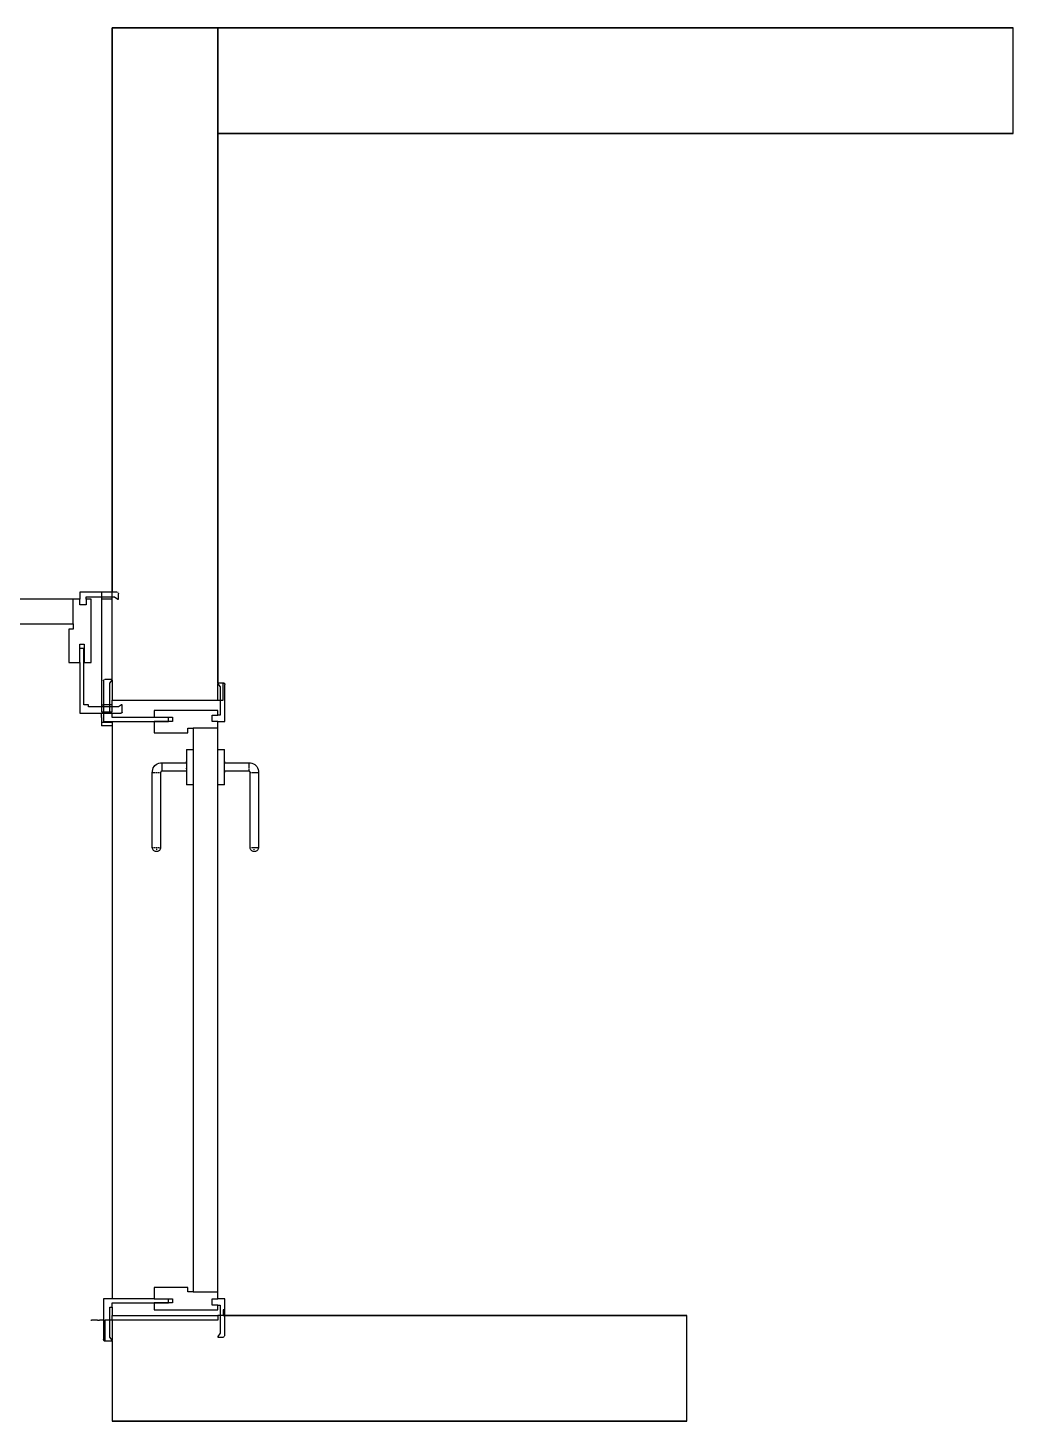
# Model space of a CAD drawing. Header units: millimetres. Extents: x 0.8 to 4.15, y 0.81 to 3.81.
# Drawn here: x 2.747 to 4.146, y 1.212 to 3.189 of the extents above; entities that cross this region are included whole.
import ezdxf

# ---------------------------------------------------------------- set-up
doc = ezdxf.new("R2010")
doc.units = ezdxf.units.MM
doc.layers.add('SectionCutEdges', color=7, linetype='Continuous')

msp = doc.modelspace()

# ---------------------------------------------------------------- linework, layer by layer
for p, q in [((2.874, 2.3886), (2.8668, 2.3886)), ((2.8668, 2.3821), (2.8705, 2.3821)), ((2.8705, 2.3821), (2.875, 2.3786)), ((2.874, 2.3886), (2.8742, 2.3886)), ((2.8749, 2.3884), (2.8755, 2.388)), ((2.875, 2.3786), (2.876, 2.3786)), ((2.8755, 2.388), (2.8756, 2.3879)), ((2.8759, 2.3872), (2.876, 2.3866)), ((2.876, 2.3786), (2.876, 2.3866)), ((2.8548, 2.2628), (2.8549, 2.2634)), ((2.8548, 2.2628), (2.8548, 2.2286)), ((2.8553, 2.2641), (2.8554, 2.2642)), ((2.8554, 2.2642), (2.8561, 2.2647)), ((2.8567, 2.2648), (2.8568, 2.2648)), ((2.8668, 2.2648), (2.8568, 2.2648)), ((2.8518, 2.2166), (2.8518, 2.2163)), ((2.8518, 2.2163), (2.8518, 2.2157)), ((2.8518, 2.2131), (2.8518, 2.2157)), ((2.8518, 2.2131), (2.8518, 2.2125)), ((2.8518, 2.2107), (2.8518, 2.2125)), ((2.8518, 2.2107), (2.8518, 2.2095)), ((2.8518, 2.2095), (2.8518, 2.2082)), ((2.8518, 2.2082), (2.8518, 2.2067)), ((2.8518, 2.2067), (2.8518, 2.2052)), ((2.8518, 2.2052), (2.8518, 2.2036)), ((2.8668, 2.2036), (2.8518, 2.2036)), ((2.8518, 2.2036), (2.8518, 2.2016)), ((2.8518, 2.2016), (2.8518, 2.2009)), ((2.8518, 2.2009), (2.8518, 2.1986)), ((2.8668, 2.1986), (2.8518, 2.1986)), ((2.8668, 2.2036), (2.8668, 2.2048)), ((2.8668, 2.2036), (2.8668, 2.2016)), ((2.8668, 2.2016), (2.8668, 2.2009)), ((2.8668, 2.2009), (2.8668, 2.1986)), ((2.8668, 2.1986), (2.8668, 1.3858)), ((2.9723, 2.1653), (2.9818, 2.1653)), ((2.9723, 2.165), (2.9723, 2.1653)), ((2.9723, 2.165), (2.9723, 2.1641)), ((2.9723, 2.1641), (2.9723, 2.1626)), ((2.9723, 2.1626), (2.9723, 2.1605)), ((2.9723, 2.1605), (2.9723, 2.158)), ((2.9723, 2.1583), (2.9723, 2.1583)), ((2.9723, 2.1583), (2.9723, 2.1581)), ((2.9723, 2.1581), (2.9723, 2.158)), ((2.9723, 2.158), (2.9723, 2.155)), ((2.9723, 2.158), (2.9723, 2.1577)), ((2.9723, 2.1577), (2.9723, 2.1573)), ((2.9723, 2.1573), (2.9723, 2.1569)), ((2.9723, 2.1569), (2.9723, 2.1564)), ((2.9723, 2.1564), (2.9723, 2.1559)), ((2.9723, 2.1559), (2.9723, 2.1553)), ((3.0168, 2.1653), (3.0263, 2.1653)), ((3.0263, 2.1653), (3.0263, 2.165)), ((3.0263, 2.1641), (3.0263, 2.165)), ((3.0263, 2.1626), (3.0263, 2.1641)), ((3.0263, 2.1605), (3.0263, 2.1626)), ((3.0263, 2.158), (3.0263, 2.1605)), ((3.0263, 2.1581), (3.0263, 2.1583)), ((3.0263, 2.1583), (3.0263, 2.1583)), ((3.0263, 2.158), (3.0263, 2.1581)), ((3.0263, 2.155), (3.0263, 2.158)), ((3.0263, 2.1577), (3.0263, 2.158)), ((3.0263, 2.1573), (3.0263, 2.1577)), ((3.0263, 2.1569), (3.0263, 2.1573)), ((3.0263, 2.1564), (3.0263, 2.1569)), ((3.0263, 2.1559), (3.0263, 2.1564)), ((3.0263, 2.1553), (3.0263, 2.1559)), ((2.9241, 2.1347), (2.9246, 2.137)), ((2.9246, 2.137), (2.9253, 2.139)), ((2.9253, 2.139), (2.9264, 2.1409)), ((2.9264, 2.1409), (2.9277, 2.1424)), ((2.9277, 2.1424), (2.9293, 2.1438)), ((2.9293, 2.1438), (2.9311, 2.1448)), ((2.9311, 2.1448), (2.9332, 2.1456)), ((2.9332, 2.1456), (2.9354, 2.1461)), ((2.9354, 2.1461), (2.9379, 2.1462)), ((2.9379, 2.1462), (2.9723, 2.1462)), ((2.9379, 2.1456), (2.9379, 2.1459)), ((2.9379, 2.1451), (2.9379, 2.1456)), ((2.9379, 2.1445), (2.9379, 2.1451)), ((2.9379, 2.143), (2.9379, 2.1438)), ((2.9379, 2.1421), (2.9379, 2.143)), ((2.9379, 2.1412), (2.9379, 2.1421)), ((2.9379, 2.1403), (2.9379, 2.1412)), ((2.9379, 2.1394), (2.9379, 2.1403)), ((2.9379, 2.1385), (2.9379, 2.1394)), ((2.9379, 2.1376), (2.9379, 2.1385)), ((2.9379, 2.1368), (2.9379, 2.1376)), ((2.9379, 2.1361), (2.9379, 2.1368)), ((2.9379, 2.1355), (2.9379, 2.1361)), ((2.9723, 2.1553), (2.9723, 2.1546)), ((2.9723, 2.155), (2.9723, 2.1516)), ((2.9723, 2.1546), (2.9723, 2.1538)), ((2.9723, 2.1538), (2.9723, 2.153)), ((2.9723, 2.153), (2.9723, 2.1522)), ((2.9723, 2.1522), (2.9723, 2.1513)), ((2.9723, 2.1516), (2.9723, 2.148)), ((2.9723, 2.1513), (2.9723, 2.1503)), ((2.9723, 2.1503), (2.9723, 2.1493)), ((2.9723, 2.1493), (2.9723, 2.1483)), ((2.9723, 2.1483), (2.9723, 2.1472)), ((2.9723, 2.1462), (2.9723, 2.148)), ((2.9723, 2.1472), (2.9723, 2.1461)), ((2.9723, 2.1459), (2.9723, 2.1462)), ((2.9723, 2.1461), (2.9723, 2.1459)), ((2.9723, 2.1459), (2.9723, 2.1456)), ((2.9723, 2.1456), (2.9723, 2.1451)), ((2.9723, 2.1451), (2.9723, 2.1445)), ((2.9723, 2.1445), (2.9723, 2.1442)), ((2.9723, 2.1445), (2.9723, 2.1438)), ((2.9723, 2.1442), (2.9723, 2.1438)), ((2.9723, 2.1438), (2.9723, 2.143)), ((2.9723, 2.1438), (2.9723, 2.1438)), ((2.9723, 2.143), (2.9723, 2.1421)), ((2.9723, 2.1421), (2.9723, 2.1412)), ((2.9723, 2.1412), (2.9723, 2.1403)), ((2.9723, 2.1403), (2.9723, 2.1394)), ((2.9723, 2.1394), (2.9723, 2.1385)), ((2.9723, 2.1376), (2.9723, 2.1385)), ((2.9723, 2.1385), (2.9723, 2.1379)), ((2.9723, 2.1379), (2.9723, 2.1376)), ((2.9723, 2.1376), (2.9723, 2.1368)), ((2.9723, 2.1368), (2.9723, 2.1364)), ((2.9723, 2.1364), (2.9723, 2.1361)), ((2.9723, 2.1361), (2.9723, 2.1355)), ((3.0263, 2.1546), (3.0263, 2.1553)), ((3.0263, 2.1516), (3.0263, 2.155)), ((3.0263, 2.1538), (3.0263, 2.1546)), ((3.0263, 2.153), (3.0263, 2.1538)), ((3.0263, 2.1522), (3.0263, 2.153)), ((3.0263, 2.1513), (3.0263, 2.1522)), ((3.0263, 2.148), (3.0263, 2.1516)), ((3.0263, 2.1503), (3.0263, 2.1513)), ((3.0263, 2.1493), (3.0263, 2.1503)), ((3.0263, 2.1483), (3.0263, 2.1493)), ((3.0263, 2.1472), (3.0263, 2.1483)), ((3.0263, 2.148), (3.0263, 2.1462)), ((3.0263, 2.1461), (3.0263, 2.1472)), ((3.0263, 2.1462), (3.0608, 2.1462)), ((3.0263, 2.1459), (3.0263, 2.1462)), ((3.0263, 2.1459), (3.0263, 2.1461)), ((3.0263, 2.1456), (3.0263, 2.1459)), ((3.0263, 2.1451), (3.0263, 2.1456)), ((3.0263, 2.1445), (3.0263, 2.1451)), ((3.0263, 2.1445), (3.0263, 2.1442)), ((3.0263, 2.1438), (3.0263, 2.1445)), ((3.0263, 2.1438), (3.0263, 2.1442)), ((3.0263, 2.143), (3.0263, 2.1438)), ((3.0263, 2.1438), (3.0263, 2.1438)), ((3.0263, 2.1421), (3.0263, 2.143)), ((3.0263, 2.1412), (3.0263, 2.1421)), ((3.0263, 2.1403), (3.0263, 2.1412)), ((3.0263, 2.1394), (3.0263, 2.1403)), ((3.0263, 2.1385), (3.0263, 2.1394)), ((3.0263, 2.1376), (3.0263, 2.1385)), ((3.0263, 2.1379), (3.0263, 2.1385)), ((3.0263, 2.1376), (3.0263, 2.1379)), ((3.0263, 2.1368), (3.0263, 2.1376)), ((3.0263, 2.1364), (3.0263, 2.1368)), ((3.0263, 2.1361), (3.0263, 2.1364)), ((3.0263, 2.1355), (3.0263, 2.1361)), ((3.0608, 2.1462), (3.0632, 2.1461)), ((3.0608, 2.1459), (3.0608, 2.1456)), ((3.0608, 2.1456), (3.0608, 2.1451)), ((3.0608, 2.1451), (3.0608, 2.1445)), ((3.0608, 2.1438), (3.0608, 2.143)), ((3.0608, 2.143), (3.0608, 2.1421)), ((3.0608, 2.1421), (3.0608, 2.1412)), ((3.0608, 2.1412), (3.0608, 2.1403)), ((3.0608, 2.1403), (3.0608, 2.1394)), ((3.0608, 2.1394), (3.0608, 2.1385)), ((3.0608, 2.1376), (3.0608, 2.1368)), ((3.0608, 2.1368), (3.0608, 2.1361)), ((3.0608, 2.1361), (3.0608, 2.1355)), ((3.0632, 2.1461), (3.0655, 2.1456)), ((3.0655, 2.1456), (3.0675, 2.1448)), ((3.0675, 2.1448), (3.0693, 2.1438)), ((3.0693, 2.1438), (3.0709, 2.1424)), ((3.0709, 2.1424), (3.0722, 2.1409)), ((3.0722, 2.1409), (3.0733, 2.139)), ((3.0733, 2.139), (3.0741, 2.137)), ((3.0741, 2.137), (3.0745, 2.1347)), ((2.9239, 2.1323), (2.9241, 2.1347)), ((2.9239, 2.0263), (2.9239, 2.1323)), ((2.9242, 2.1323), (2.924, 2.1323)), ((2.9251, 2.1323), (2.9246, 2.1323)), ((2.9264, 2.1323), (2.9257, 2.1323)), ((2.9272, 2.1323), (2.9264, 2.1323)), ((2.928, 2.1323), (2.9272, 2.1323)), ((2.9299, 2.1323), (2.9289, 2.1323)), ((2.9308, 2.1323), (2.9299, 2.1323)), ((2.9325, 2.1323), (2.9317, 2.1323)), ((2.9333, 2.1323), (2.9325, 2.1323)), ((2.934, 2.1323), (2.9333, 2.1323)), ((2.9355, 2.1323), (2.9351, 2.1323)), ((2.9359, 2.133), (2.9358, 2.1327)), ((2.9358, 2.1327), (2.9358, 2.1323)), ((2.9358, 2.1323), (2.9358, 2.0263)), ((2.936, 2.1333), (2.9359, 2.133)), ((2.9361, 2.1336), (2.936, 2.1333)), ((2.9363, 2.1338), (2.9361, 2.1336)), ((2.9366, 2.134), (2.9363, 2.1338)), ((2.9368, 2.1342), (2.9366, 2.134)), ((2.9372, 2.1343), (2.9368, 2.1342)), ((2.9375, 2.1344), (2.9372, 2.1343)), ((2.9379, 2.1344), (2.9375, 2.1344)), ((2.9723, 2.1344), (2.9379, 2.1344)), ((2.9723, 2.1344), (2.9723, 2.1355)), ((2.9723, 2.1355), (2.9723, 2.1345)), ((2.9723, 2.1345), (2.9723, 2.1334)), ((2.9723, 2.1344), (2.9723, 2.1326)), ((2.9723, 2.1334), (2.9723, 2.1323)), ((2.9723, 2.1326), (2.9723, 2.1289)), ((2.9723, 2.1323), (2.9723, 2.1313)), ((2.9723, 2.1313), (2.9723, 2.1303)), ((2.9723, 2.1303), (2.9723, 2.1293)), ((2.9723, 2.1293), (2.9723, 2.1284)), ((2.9723, 2.1289), (2.9723, 2.1256)), ((2.9723, 2.1284), (2.9723, 2.1276)), ((2.9723, 2.1276), (2.9723, 2.1268)), ((2.9723, 2.1268), (2.9723, 2.126)), ((2.9723, 2.126), (2.9723, 2.1253)), ((2.9723, 2.1256), (2.9723, 2.1226)), ((2.9723, 2.1253), (2.9723, 2.1247)), ((2.9723, 2.1247), (2.9723, 2.1242)), ((2.9723, 2.1242), (2.9723, 2.1237)), ((2.9723, 2.1237), (2.9723, 2.1233)), ((2.9723, 2.1233), (2.9723, 2.1229)), ((2.9723, 2.1229), (2.9723, 2.1226)), ((2.9723, 2.1226), (2.9723, 2.1201)), ((2.9723, 2.1226), (2.9723, 2.1225)), ((2.9723, 2.1225), (2.9723, 2.1223)), ((2.9723, 2.1223), (2.9723, 2.1223)), ((2.9723, 2.1201), (2.9723, 2.118)), ((2.9723, 2.118), (2.9723, 2.1165)), ((2.9723, 2.1165), (2.9723, 2.1156)), ((3.0263, 2.1355), (3.0263, 2.1344)), ((3.0263, 2.1345), (3.0263, 2.1355)), ((3.0263, 2.1334), (3.0263, 2.1345)), ((3.0608, 2.1344), (3.0263, 2.1344)), ((3.0263, 2.1344), (3.0263, 2.1326)), ((3.0263, 2.1323), (3.0263, 2.1334)), ((3.0263, 2.1289), (3.0263, 2.1326)), ((3.0263, 2.1313), (3.0263, 2.1323)), ((3.0263, 2.1303), (3.0263, 2.1313)), ((3.0263, 2.1293), (3.0263, 2.1303)), ((3.0263, 2.1284), (3.0263, 2.1293)), ((3.0263, 2.1256), (3.0263, 2.1289)), ((3.0263, 2.1276), (3.0263, 2.1284)), ((3.0263, 2.1268), (3.0263, 2.1276)), ((3.0263, 2.126), (3.0263, 2.1268)), ((3.0263, 2.1253), (3.0263, 2.126)), ((3.0263, 2.1226), (3.0263, 2.1256)), ((3.0263, 2.1247), (3.0263, 2.1253)), ((3.0263, 2.1242), (3.0263, 2.1247)), ((3.0263, 2.1237), (3.0263, 2.1242)), ((3.0263, 2.1233), (3.0263, 2.1237)), ((3.0263, 2.1229), (3.0263, 2.1233)), ((3.0263, 2.1226), (3.0263, 2.1229)), ((3.0263, 2.1201), (3.0263, 2.1226)), ((3.0263, 2.1225), (3.0263, 2.1226)), ((3.0263, 2.1223), (3.0263, 2.1225)), ((3.0263, 2.1223), (3.0263, 2.1223)), ((3.0263, 2.118), (3.0263, 2.1201)), ((3.0263, 2.1165), (3.0263, 2.118)), ((3.0263, 2.1156), (3.0263, 2.1165)), ((3.0611, 2.1344), (3.0608, 2.1344)), ((3.0615, 2.1343), (3.0611, 2.1344)), ((3.0618, 2.1342), (3.0615, 2.1343)), ((3.0621, 2.134), (3.0618, 2.1342)), ((3.0623, 2.1338), (3.0621, 2.134)), ((3.0625, 2.1336), (3.0623, 2.1338)), ((3.0627, 2.1333), (3.0625, 2.1336)), ((3.0628, 2.133), (3.0627, 2.1333)), ((3.0628, 2.1327), (3.0628, 2.133)), ((3.0629, 2.1323), (3.0628, 2.1327)), ((3.0629, 2.0263), (3.0629, 2.1323)), ((3.0632, 2.1323), (3.0629, 2.1323)), ((3.0635, 2.1323), (3.0632, 2.1323)), ((3.064, 2.1323), (3.0635, 2.1323)), ((3.0653, 2.1323), (3.0646, 2.1323)), ((3.0661, 2.1323), (3.0653, 2.1323)), ((3.0669, 2.1323), (3.0661, 2.1323)), ((3.0679, 2.1323), (3.0669, 2.1323)), ((3.0688, 2.1323), (3.0679, 2.1323)), ((3.0697, 2.1323), (3.0688, 2.1323)), ((3.0706, 2.1323), (3.0697, 2.1323)), ((3.0715, 2.1323), (3.0706, 2.1323)), ((3.0723, 2.1323), (3.0715, 2.1323)), ((3.073, 2.1323), (3.0723, 2.1323)), ((3.0736, 2.1323), (3.073, 2.1323)), ((3.0744, 2.1323), (3.074, 2.1323)), ((3.0746, 2.1323), (3.0744, 2.1323)), ((3.0745, 2.1347), (3.0747, 2.1323)), ((3.0747, 2.1323), (3.0747, 2.0263)), ((2.9723, 2.1156), (2.9723, 2.1153)), ((2.9818, 2.1153), (2.9723, 2.1153)), ((3.0263, 2.1153), (3.0168, 2.1153)), ((3.0263, 2.1153), (3.0263, 2.1156)), ((2.924, 2.0257), (2.9239, 2.0263)), ((2.924, 2.0263), (2.9242, 2.0263)), ((2.9241, 2.0248), (2.924, 2.0257)), ((2.9245, 2.0238), (2.9241, 2.0248)), ((2.925, 2.023), (2.9245, 2.0238)), ((2.9246, 2.0263), (2.9248, 2.0263)), ((2.9248, 2.0263), (2.9251, 2.0263)), ((2.9257, 2.0221), (2.925, 2.023)), ((2.9266, 2.0214), (2.9257, 2.0221)), ((2.926, 2.0263), (2.9264, 2.0263)), ((2.9264, 2.0263), (2.9268, 2.0263)), ((2.9273, 2.021), (2.9266, 2.0214)), ((2.9268, 2.0263), (2.9272, 2.0263)), ((2.9272, 2.0263), (2.928, 2.0263)), ((2.9284, 2.0206), (2.9273, 2.021)), ((2.9293, 2.0204), (2.9284, 2.0206)), ((2.9289, 2.0263), (2.9299, 2.0263)), ((2.9299, 2.0204), (2.9293, 2.0204)), ((2.9299, 2.0263), (2.9308, 2.0263)), ((2.9299, 2.0263), (2.9299, 2.0247)), ((2.9299, 2.0238), (2.9299, 2.023)), ((2.9299, 2.0209), (2.9299, 2.0205)), ((2.9307, 2.0205), (2.9299, 2.0204)), ((2.9308, 2.0205), (2.9307, 2.0205)), ((2.9316, 2.0206), (2.9308, 2.0205)), ((2.9324, 2.021), (2.9316, 2.0206)), ((2.9317, 2.0263), (2.9325, 2.0263)), ((2.9332, 2.0215), (2.9324, 2.021)), ((2.9325, 2.0263), (2.9333, 2.0263)), ((2.934, 2.0221), (2.9332, 2.0215)), ((2.9333, 2.0263), (2.934, 2.0263)), ((2.9347, 2.0229), (2.934, 2.0221)), ((2.9352, 2.0238), (2.9347, 2.0229)), ((2.9351, 2.0263), (2.9355, 2.0263)), ((2.9355, 2.0246), (2.9352, 2.0238)), ((2.9355, 2.0246), (2.9356, 2.0254)), ((2.9358, 2.0263), (2.9356, 2.0254)), ((3.0629, 2.0263), (3.0632, 2.0263)), ((3.0629, 2.0257), (3.0629, 2.0263)), ((3.0631, 2.0248), (3.0629, 2.0257)), ((3.0634, 2.0238), (3.0631, 2.0248)), ((3.0632, 2.0263), (3.0635, 2.0263)), ((3.0639, 2.023), (3.0634, 2.0238)), ((3.0637, 2.0263), (3.064, 2.0263)), ((3.0646, 2.0221), (3.0639, 2.023)), ((3.0646, 2.0263), (3.0649, 2.0263)), ((3.0655, 2.0214), (3.0646, 2.0221)), ((3.0649, 2.0263), (3.0653, 2.0263)), ((3.0653, 2.0263), (3.0657, 2.0263)), ((3.0663, 2.021), (3.0655, 2.0214)), ((3.0657, 2.0263), (3.0661, 2.0263)), ((3.0661, 2.0263), (3.0669, 2.0263)), ((3.0673, 2.0206), (3.0663, 2.021)), ((3.0669, 2.0263), (3.0679, 2.0263)), ((3.0682, 2.0204), (3.0673, 2.0206)), ((3.0679, 2.0263), (3.0688, 2.0263)), ((3.0688, 2.0204), (3.0682, 2.0204)), ((3.0688, 2.0263), (3.0697, 2.0263)), ((3.0688, 2.0229), (3.0688, 2.0238)), ((3.0694, 2.0205), (3.0688, 2.0204)), ((3.0695, 2.0205), (3.0694, 2.0205)), ((3.0696, 2.0205), (3.0695, 2.0205)), ((3.0697, 2.0205), (3.0696, 2.0205)), ((3.0697, 2.0263), (3.0706, 2.0263)), ((3.0705, 2.0206), (3.0697, 2.0205)), ((3.0713, 2.021), (3.0705, 2.0206)), ((3.0706, 2.0263), (3.0715, 2.0263)), ((3.0722, 2.0215), (3.0713, 2.021)), ((3.0715, 2.0263), (3.0723, 2.0263)), ((3.0729, 2.0221), (3.0722, 2.0215)), ((3.0723, 2.0263), (3.073, 2.0263)), ((3.0736, 2.0229), (3.0729, 2.0221)), ((3.073, 2.0263), (3.0736, 2.0263)), ((3.0741, 2.0238), (3.0736, 2.0229)), ((3.074, 2.0263), (3.0744, 2.0263)), ((3.0744, 2.0246), (3.0741, 2.0238)), ((3.0744, 2.0246), (3.0746, 2.0254)), ((3.0747, 2.0263), (3.0746, 2.0254)), ((2.8668, 1.3738), (2.8668, 1.362)), ((2.8368, 1.3553), (2.8376, 1.3553)), ((2.8393, 1.3553), (2.8376, 1.3553)), ((2.8398, 1.3553), (2.8393, 1.3553)), ((2.8404, 1.3553), (2.8398, 1.3553)), ((2.8418, 1.3553), (2.8404, 1.3553)), ((2.8434, 1.3553), (2.8418, 1.3553)), ((2.8449, 1.3553), (2.8434, 1.3553)), ((2.8464, 1.3553), (2.8449, 1.3553)), ((2.8464, 1.3553), (2.8489, 1.3553)), ((2.8499, 1.3553), (2.8489, 1.3553)), ((2.8521, 1.3553), (2.8499, 1.3553)), ((2.8524, 1.3553), (2.8521, 1.3553)), ((2.8545, 1.3553), (2.8524, 1.3553)), ((2.8548, 1.3553), (2.8545, 1.3553)), ((2.8668, 1.362), (3.0168, 1.362)), ((2.8668, 1.3553), (2.8668, 1.362)), ((3.0203, 1.362), (3.0203, 1.3366)), ((3.0268, 1.3331), (3.0268, 1.362)), ((3.0203, 1.3366), (3.0168, 1.3321)), ((3.0168, 1.3321), (3.0168, 1.3311)), ((3.0168, 1.3311), (3.0248, 1.3311)), ((3.0254, 1.3312), (3.0248, 1.3311)), ((3.0262, 1.3317), (3.0261, 1.3315)), ((3.0266, 1.3323), (3.0262, 1.3317)), ((3.0268, 1.3331), (3.0268, 1.3329))]:
    msp.add_line(p, q)
for points in [[(4.146, 3.0394), (4.146, 3.1894)], [(3.6826, 1.212), (3.6826, 1.362)]]:
    msp.add_lwpolyline(points)
at = {"layer": 'SectionCutEdges', "lineweight": 35}
for p, q in [((3.0168, 3.1894), (2.8668, 3.1894)), ((2.8668, 2.3886), (2.8668, 3.1894)), ((3.0168, 3.1894), (3.0168, 3.0394)), ((4.146, 3.1894), (3.0168, 3.1894)), ((3.0168, 3.0394), (3.0168, 3.0314)), ((4.146, 3.0394), (3.0168, 3.0394)), ((3.0168, 3.0314), (3.0168, 2.2595)), ((3.0268, 1.362), (3.6826, 1.362)), ((3.6826, 1.212), (2.8668, 1.212))]:
    msp.add_line(p, q, dxfattribs=at)
at = {"layer": 'SectionCutEdges'}
for p, q in [((2.8118, 2.3786), (1.9918, 2.3786)), ((2.8118, 2.3436), (2.8118, 2.3786)), ((2.8213, 2.3786), (2.8118, 2.3786)), ((2.8213, 2.3886), (2.8213, 2.3786)), ((2.8518, 2.3886), (2.8213, 2.3886)), ((2.8213, 2.3706), (2.8213, 2.3786)), ((2.8303, 2.3786), (2.8303, 2.3821)), ((2.8303, 2.3821), (2.8518, 2.3821)), ((2.8373, 2.3786), (2.8303, 2.3786)), ((2.8303, 2.3786), (2.8303, 2.3706)), ((2.8373, 2.2886), (2.8373, 2.3786)), ((2.8668, 2.3886), (2.8518, 2.3886)), ((2.8518, 2.3886), (2.8518, 2.3821)), ((2.8518, 2.3821), (2.8518, 2.3786)), ((2.8518, 2.3821), (2.8668, 2.3821)), ((2.8518, 2.3786), (2.8518, 2.2286)), ((2.8668, 2.3786), (2.8518, 2.3786)), ((2.8668, 2.3821), (2.8668, 2.3886)), ((2.8668, 2.3786), (2.8668, 2.3821)), ((2.8668, 2.2648), (2.8668, 2.3786)), ((2.8303, 2.3706), (2.8213, 2.3706)), ((1.9918, 2.3436), (2.8118, 2.3436)), ((2.8118, 2.3361), (2.8053, 2.3361)), ((2.8053, 2.3361), (2.8053, 2.2886)), ((2.8118, 2.3436), (2.8118, 2.3361)), ((2.8213, 2.3146), (2.8274, 2.3146)), ((2.8213, 2.3086), (2.8213, 2.3146)), ((2.8274, 2.3146), (2.8274, 2.2886)), ((2.827, 2.3086), (2.8213, 2.3086)), ((2.8213, 2.2886), (2.8213, 2.3086)), ((2.827, 2.2286), (2.827, 2.3086)), ((2.8053, 2.2886), (2.8213, 2.2886)), ((2.8213, 2.2886), (2.8213, 2.2166)), ((2.8274, 2.2886), (2.8373, 2.2886)), ((2.8638, 2.2593), (2.8668, 2.2638)), ((2.8638, 2.2286), (2.8638, 2.2593)), ((2.8668, 2.2638), (2.8668, 2.2648)), ((2.8668, 2.2638), (2.8668, 2.2353)), ((3.0168, 2.2595), (3.0168, 2.2585)), ((3.0248, 2.2595), (3.0168, 2.2595)), ((3.0168, 2.2585), (3.0203, 2.254)), ((3.0168, 2.2353), (3.0168, 2.2585)), ((3.025, 2.2595), (3.0248, 2.2595)), ((3.0248, 2.2353), (3.0248, 2.2595)), ((3.025, 2.2595), (3.0251, 2.2595)), ((3.0251, 2.2595), (3.0253, 2.2594)), ((3.0253, 2.2594), (3.0257, 2.2593)), ((3.0259, 2.2592), (3.0257, 2.2593)), ((3.0259, 2.2592), (3.0262, 2.2589)), ((3.0264, 2.2588), (3.0262, 2.2589)), ((3.0264, 2.2588), (3.0266, 2.2584)), ((3.0267, 2.2582), (3.0266, 2.2584)), ((3.0267, 2.2582), (3.0267, 2.2581)), ((3.0268, 2.2579), (3.0267, 2.2581)), ((3.0268, 2.2579), (3.0268, 2.2578)), ((3.0268, 2.2578), (3.0268, 2.2576)), ((3.0268, 2.2048), (3.0268, 2.2576)), ((2.8668, 2.2353), (3.0168, 2.2353)), ((2.8668, 2.2286), (2.8668, 2.2353)), ((3.0168, 2.2353), (3.0203, 2.2353)), ((3.0203, 2.254), (3.0203, 2.2353)), ((3.0203, 2.2353), (3.0248, 2.2353)), ((3.0203, 2.2353), (3.0203, 2.2138)), ((2.8213, 2.2166), (2.8518, 2.2166)), ((2.8333, 2.2286), (2.827, 2.2286)), ((2.8333, 2.2256), (2.8333, 2.2286)), ((2.8518, 2.2256), (2.8333, 2.2256)), ((2.8518, 2.2286), (2.8518, 2.2256)), ((2.8518, 2.2286), (2.8548, 2.2286)), ((2.8518, 2.2256), (2.8518, 2.2186)), ((2.8548, 2.2256), (2.8518, 2.2256)), ((2.8518, 2.2186), (2.8548, 2.2186)), ((2.8518, 2.2166), (2.8548, 2.2166)), ((2.8548, 2.2286), (2.8548, 2.2256)), ((2.8638, 2.2286), (2.8548, 2.2286)), ((2.8638, 2.2256), (2.8548, 2.2256)), ((2.8548, 2.2256), (2.8548, 2.2186)), ((2.8548, 2.2186), (2.8638, 2.2186)), ((2.8548, 2.2186), (2.8548, 2.2166)), ((2.8548, 2.2166), (2.8667, 2.2166)), ((2.8548, 2.2166), (2.8548, 2.2163)), ((2.8548, 2.2163), (2.8548, 2.2157)), ((2.8548, 2.2157), (2.8548, 2.2131)), ((2.8668, 2.2286), (2.8638, 2.2286)), ((2.8638, 2.2256), (2.8638, 2.2286)), ((2.8638, 2.2186), (2.8638, 2.2256)), ((2.8668, 2.2256), (2.8638, 2.2256)), ((2.8638, 2.2186), (2.8668, 2.2186)), ((2.8638, 2.2168), (2.8638, 2.2186)), ((2.8667, 2.2166), (2.8638, 2.2168)), ((2.8668, 2.2166), (2.8667, 2.2166)), ((2.8668, 2.2256), (2.8668, 2.2286)), ((2.8668, 2.2186), (2.8668, 2.2256)), ((2.8758, 2.2256), (2.8668, 2.2256)), ((2.8668, 2.2166), (2.8794, 2.2166)), ((2.8668, 2.2105), (2.8668, 2.2166)), ((2.8803, 2.2286), (2.8758, 2.2256)), ((2.8796, 2.2166), (2.8794, 2.2166)), ((2.8797, 2.2167), (2.8796, 2.2166)), ((2.8797, 2.2167), (2.8799, 2.2167)), ((2.88, 2.2167), (2.8799, 2.2167)), ((2.8802, 2.2168), (2.88, 2.2167)), ((2.8806, 2.2171), (2.8802, 2.2168)), ((2.8813, 2.2286), (2.8803, 2.2286)), ((2.8806, 2.2171), (2.8807, 2.2172)), ((2.881, 2.2175), (2.8807, 2.2172)), ((2.881, 2.2175), (2.8811, 2.2177)), ((2.8812, 2.2181), (2.8811, 2.2177)), ((2.8813, 2.2183), (2.8812, 2.2181)), ((2.8813, 2.2186), (2.8813, 2.2286)), ((2.8813, 2.2184), (2.8813, 2.2186)), ((2.8813, 2.2184), (2.8813, 2.2183)), ((2.9268, 2.2208), (2.9268, 2.2109)), ((3.0168, 2.2208), (2.9268, 2.2208)), ((3.0168, 2.2138), (3.0168, 2.2208)), ((2.8548, 2.2131), (2.8548, 2.2125)), ((2.8548, 2.2125), (2.8548, 2.2107)), ((2.8548, 2.2107), (2.8548, 2.2095)), ((2.8548, 2.2095), (2.8548, 2.2082)), ((2.8548, 2.2082), (2.8548, 2.2067)), ((2.8548, 2.2067), (2.8548, 2.2052)), ((2.8548, 2.2052), (2.9468, 2.2048)), ((2.9468, 2.2105), (2.8668, 2.2105)), ((2.9268, 2.2109), (2.9528, 2.2109)), ((2.9268, 2.2048), (2.9268, 2.1888)), ((2.9468, 2.2048), (2.9268, 2.2048)), ((2.9468, 2.2048), (2.9468, 2.2105)), ((2.9528, 2.2048), (2.9468, 2.2048)), ((2.9528, 2.2109), (2.9528, 2.2048)), ((2.9743, 2.1888), (2.9743, 2.1953)), ((2.9743, 2.1953), (2.9818, 2.1953)), ((3.0168, 2.1953), (2.9818, 2.1953)), ((2.9818, 2.1953), (2.9818, 2.1653)), ((3.0088, 2.2048), (3.0088, 2.2138)), ((3.0088, 2.2138), (3.0168, 2.2138)), ((3.0168, 2.2048), (3.0088, 2.2048)), ((3.0203, 2.2138), (3.0168, 2.2138)), ((3.0168, 2.1953), (3.0168, 2.2048)), ((3.0168, 2.2048), (3.0268, 2.2048)), ((3.0168, 2.1653), (3.0168, 2.1953)), ((2.9268, 2.1888), (2.9743, 2.1888)), ((2.9818, 2.1653), (2.9818, 2.165)), ((2.9818, 2.165), (2.9818, 2.1641)), ((2.9818, 2.1641), (2.9818, 2.1626)), ((2.9818, 2.1626), (2.9818, 2.1605)), ((2.9818, 2.1605), (2.9818, 2.158)), ((2.9818, 2.158), (2.9818, 2.155)), ((3.0168, 2.165), (3.0168, 2.1653)), ((3.0168, 2.1641), (3.0168, 2.165)), ((3.0168, 2.1626), (3.0168, 2.1641)), ((3.0168, 2.1605), (3.0168, 2.1626)), ((3.0168, 2.158), (3.0168, 2.1605)), ((3.0168, 2.155), (3.0168, 2.158)), ((2.9818, 2.155), (2.9818, 2.1516)), ((2.9818, 2.1516), (2.9818, 2.148)), ((2.9818, 2.148), (2.9818, 2.1442)), ((2.9818, 2.1442), (2.9818, 2.1403)), ((2.9818, 2.1403), (2.9818, 2.1364)), ((2.9818, 2.1364), (2.9818, 2.1326)), ((3.0168, 2.1516), (3.0168, 2.155)), ((3.0168, 2.148), (3.0168, 2.1516)), ((3.0168, 2.1442), (3.0168, 2.148)), ((3.0168, 2.1403), (3.0168, 2.1442)), ((3.0168, 2.1364), (3.0168, 2.1403)), ((3.0168, 2.1326), (3.0168, 2.1364)), ((2.9818, 2.1326), (2.9818, 2.1289)), ((2.9818, 2.1289), (2.9818, 2.1256)), ((2.9818, 2.1256), (2.9818, 2.1226)), ((2.9818, 2.1226), (2.9818, 2.1201)), ((2.9818, 2.1201), (2.9818, 2.118)), ((2.9818, 2.118), (2.9818, 2.1165)), ((2.9818, 2.1165), (2.9818, 2.1156)), ((3.0168, 2.1289), (3.0168, 2.1326)), ((3.0168, 2.1256), (3.0168, 2.1289)), ((3.0168, 2.1226), (3.0168, 2.1256)), ((3.0168, 2.1201), (3.0168, 2.1226)), ((3.0168, 2.118), (3.0168, 2.1201)), ((3.0168, 2.1165), (3.0168, 2.118)), ((3.0168, 2.1156), (3.0168, 2.1165)), ((2.9818, 2.1156), (2.9818, 2.1153)), ((2.9818, 2.1153), (2.9818, 1.3953)), ((3.0168, 2.1153), (3.0168, 2.1156)), ((3.0168, 1.3953), (3.0168, 2.1153)), ((2.8548, 1.3858), (2.8548, 1.3553)), ((2.8668, 1.3858), (2.8548, 1.3858)), ((2.9268, 1.3858), (2.8668, 1.3858)), ((2.9743, 1.4018), (2.9268, 1.4018)), ((2.9268, 1.4018), (2.9268, 1.3858)), ((2.9268, 1.3858), (2.9468, 1.3858)), ((2.9468, 1.3801), (2.9468, 1.3858)), ((2.9468, 1.3858), (2.9528, 1.3858)), ((2.9528, 1.3858), (2.9528, 1.3797)), ((2.9743, 1.3953), (2.9743, 1.4018)), ((2.9818, 1.3953), (2.9743, 1.3953)), ((2.9818, 1.3953), (3.0168, 1.3953)), ((3.0088, 1.3768), (3.0088, 1.3858)), ((3.0088, 1.3858), (3.0168, 1.3858)), ((3.0168, 1.3858), (3.0168, 1.3953)), ((3.0268, 1.3858), (3.0168, 1.3858)), ((3.0268, 1.37), (3.0268, 1.3858)), ((2.8638, 1.3738), (2.8668, 1.3738)), ((2.8638, 1.3553), (2.8638, 1.3738)), ((2.8668, 1.3738), (2.8668, 1.3801)), ((2.8668, 1.3801), (2.9468, 1.3801)), ((2.9528, 1.3797), (2.9268, 1.3797)), ((2.9268, 1.3797), (2.9268, 1.3698)), ((2.9268, 1.3698), (3.0168, 1.3698)), ((3.0168, 1.3768), (3.0088, 1.3768)), ((3.0168, 1.3698), (3.0168, 1.3768)), ((3.0168, 1.3768), (3.0203, 1.3768)), ((3.0203, 1.3768), (3.0203, 1.362)), ((3.0248, 1.37), (3.0248, 1.362)), ((3.0268, 1.37), (3.0248, 1.37)), ((3.0268, 1.362), (3.0268, 1.37)), ((2.8548, 1.3553), (2.8548, 1.3277)), ((2.8638, 1.3553), (2.8568, 1.3553)), ((2.8568, 1.3553), (2.8568, 1.3258)), ((2.8668, 1.3553), (2.8638, 1.3553)), ((2.8638, 1.3313), (2.8638, 1.3553)), ((3.0168, 1.3553), (2.8668, 1.3553)), ((2.8668, 1.3553), (2.8668, 1.3268)), ((3.0168, 1.362), (3.0168, 1.3553)), ((3.0203, 1.362), (3.0168, 1.362)), ((3.0248, 1.362), (3.0203, 1.362)), ((3.0248, 1.362), (3.0268, 1.362)), ((2.8548, 1.3275), (2.8548, 1.3277)), ((2.8549, 1.3274), (2.8548, 1.3275)), ((2.8549, 1.3274), (2.8549, 1.3272)), ((2.855, 1.3271), (2.8549, 1.3272)), ((2.855, 1.3269), (2.855, 1.3271)), ((2.8553, 1.3265), (2.855, 1.3269)), ((2.8553, 1.3265), (2.8554, 1.3264)), ((2.8557, 1.3261), (2.8554, 1.3264)), ((2.8557, 1.3261), (2.8559, 1.326)), ((2.8563, 1.3259), (2.8559, 1.326)), ((2.8565, 1.3258), (2.8563, 1.3259)), ((2.8566, 1.3258), (2.8565, 1.3258)), ((2.8566, 1.3258), (2.8568, 1.3258)), ((2.8568, 1.3258), (2.8668, 1.3258)), ((2.8668, 1.3268), (2.8638, 1.3313)), ((2.8668, 1.3258), (2.8668, 1.3268)), ((2.8668, 1.3258), (2.8668, 1.212))]:
    msp.add_line(p, q, dxfattribs=at)

doc.saveas('drawing.dxf')
